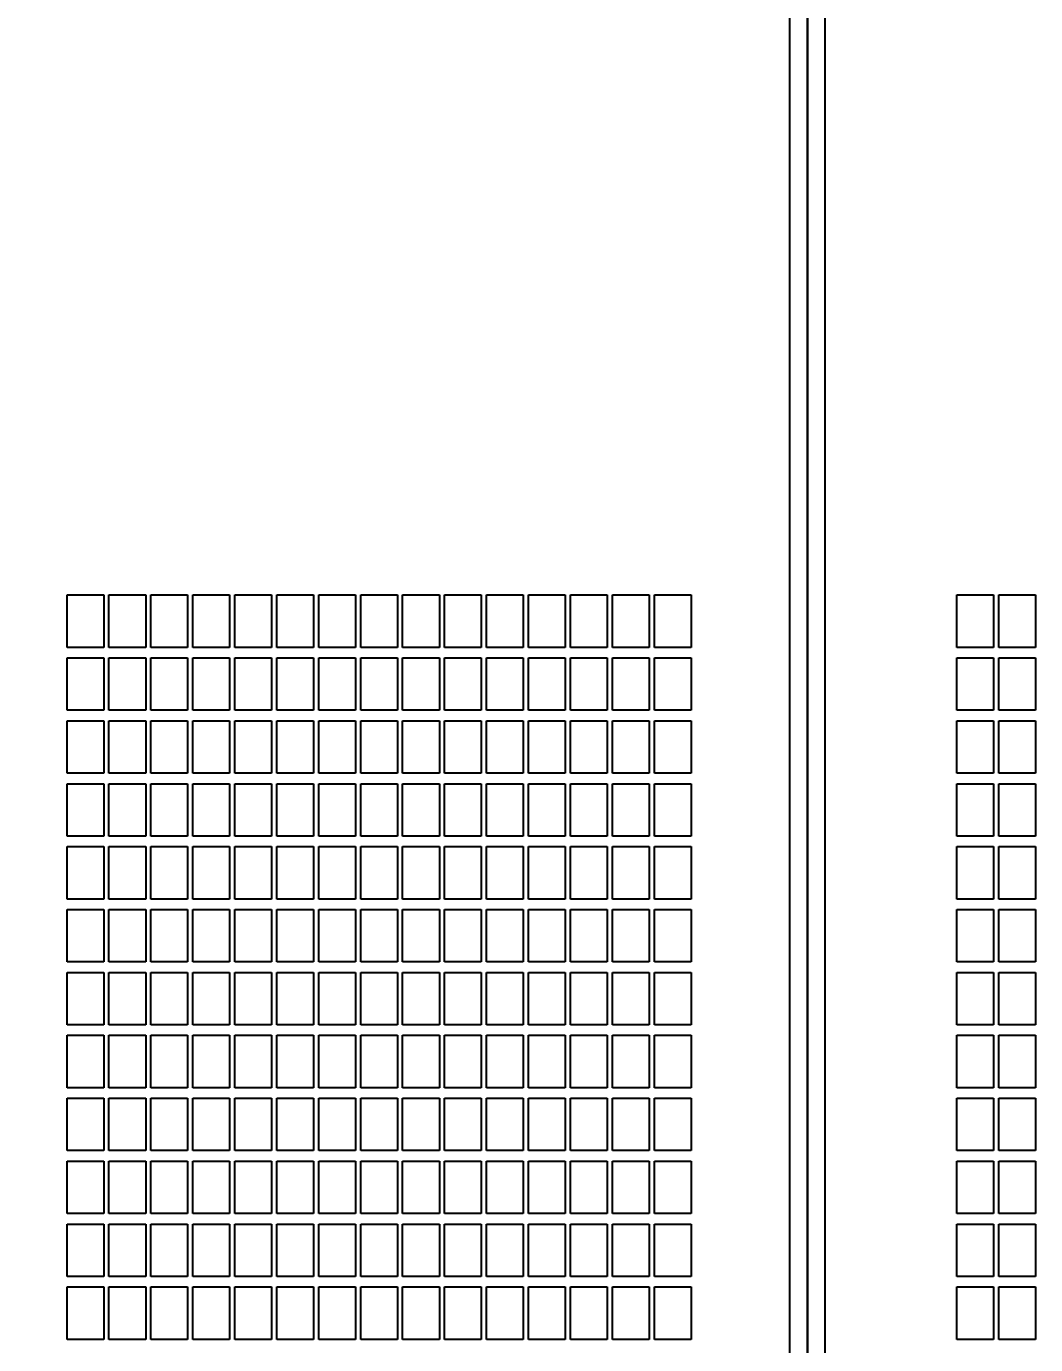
# Model space of a CAD drawing. Header units: inches. Extents: x 0 to 420, y 0 to 297.
# Drawn here: x 77.3 to 115.8, y 150.2 to 200.5 of the extents above; entities that cross this region are included whole.
import ezdxf
from ezdxf.enums import TextEntityAlignment as Align

# ---------------------------------------------------------------- set-up
doc = ezdxf.new("R2010")
doc.units = ezdxf.units.IN
doc.layers.add('Default', color=7, linetype='Continuous')
doc.layers.add('DV1_Default', color=7, linetype='Continuous')
doc.styles.add('SEACAD_seiso_ttf', font='seiso.ttf', dxfattribs={"height": 2})
doc.dimstyles.new('ISO', dxfattribs={"dimtxt": 2, "dimasz": 2, "dimexe": 1, "dimexo": 0, "dimgap": 1, "dimtad": 1, "dimlfac": 12.5, "dimtxsty": 'SEACAD_seiso_ttf', "dimblk1": '_SE_FILLED', "dimblk2": '_SE_FILLED', "dimsah": 1, "dimcen": 1, "dimclrd": 7, "dimclre": 7, "dimclrt": 7, "dimadec": 0, "dimazin": 0, "dimtfac": 1, "dimtmove": 0, "dimatfit": 3, "dimfxl": 1, "dimtolj": 1, "dimarcsym": 0})

# ---------------------------------------------------------------- blocks, each defined once
blk = doc.blocks.new('SE')
at = {"layer": 'DV1_Default', "color": 7, "linetype": 'Continuous', "ltscale": 25.4}
for p, q in [((107.109, 280.566), (107.109, 105.286)), ((107.109, 280.566), (107.109, 105.286)), ((107.109, 280.566), (107.109, 105.286)), ((107.109, 280.566), (107.109, 105.286)), ((107.109, 280.566), (107.109, 105.286)), ((107.109, 280.566), (107.109, 121.286)), ((107.109, 105.286), (107.109, 280.566)), ((107.109, 280.566), (107.109, 105.286)), ((107.109, 280.566), (107.109, 105.286)), ((107.109, 280.566), (107.109, 105.286)), ((107.109, 280.566), (107.109, 105.286)), ((107.109, 280.566), (107.109, 105.286)), ((107.109, 280.566), (107.109, 105.286)), ((107.109, 280.566), (107.109, 121.286)), ((107.109, 105.286), (107.109, 280.566)), ((107.109, 280.566), (107.109, 105.286)), ((107.109, 105.286), (107.109, 280.566)), ((107.109, 105.286), (107.109, 280.566)), ((107.109, 105.286), (107.109, 280.566)), ((107.109, 280.566), (107.109, 105.286)), ((107.109, 280.566), (107.109, 105.286)), ((107.109, 280.566), (107.109, 105.286)), ((107.109, 280.566), (107.109, 121.286)), ((107.109, 105.286), (107.109, 280.566)), ((107.109, 280.566), (107.109, 105.286)), ((107.109, 105.286), (107.109, 280.566)), ((107.109, 280.566), (107.109, 105.286)), ((107.109, 280.566), (107.109, 105.286)), ((107.109, 280.566), (107.109, 105.286)), ((107.109, 280.566), (107.109, 105.286)), ((107.109, 280.566), (107.109, 105.286)), ((107.109, 280.566), (107.109, 121.286)), ((107.109, 105.286), (107.109, 280.566)), ((107.109, 280.566), (107.109, 105.286)), ((107.109, 280.566), (107.109, 105.286)), ((107.109, 280.566), (107.109, 105.286)), ((107.109, 280.566), (107.109, 105.286)), ((107.109, 280.566), (107.109, 105.286)), ((107.109, 280.566), (107.109, 105.286)), ((107.109, 280.566), (107.109, 121.286)), ((107.109, 105.286), (107.109, 280.566)), ((107.109, 280.566), (107.109, 105.286)), ((107.109, 105.286), (107.109, 280.566)), ((107.109, 105.286), (107.109, 280.566)), ((107.109, 105.286), (107.109, 280.566)), ((107.109, 280.566), (107.109, 105.286)), ((107.109, 280.566), (107.109, 105.286)), ((107.109, 280.566), (107.109, 105.286)), ((107.109, 280.566), (107.109, 121.286)), ((107.109, 105.286), (107.109, 280.566)), ((107.109, 280.566), (107.109, 105.286)), ((107.109, 105.286), (107.109, 280.566)), ((106.429, 275.526), (106.429, 110.326)), ((107.789, 110.326), (107.789, 275.526)), ((107.109, 105.286), (107.109, 264.566)), ((107.109, 105.286), (107.109, 264.566)), ((107.109, 105.286), (107.109, 264.566)), ((107.109, 105.286), (107.109, 264.566)), ((107.109, 105.286), (107.109, 264.566)), ((107.109, 105.286), (107.109, 264.566)), ((107.109, 105.286), (107.109, 264.566)), ((107.109, 105.286), (107.109, 264.566)), ((107.109, 105.286), (107.109, 264.566)), ((107.109, 105.286), (107.109, 264.566)), ((107.109, 105.286), (107.109, 264.566)), ((107.109, 105.286), (107.109, 264.566)), ((107.109, 105.286), (107.109, 264.566)), ((107.109, 105.286), (107.109, 264.566)), ((107.109, 105.286), (107.109, 264.566)), ((107.109, 105.286), (107.109, 264.566)), ((107.109, 105.286), (107.109, 264.566)), ((107.109, 105.286), (107.109, 264.566)), ((107.109, 105.286), (107.109, 264.566)), ((107.109, 105.286), (107.109, 264.566)), ((107.109, 105.286), (107.109, 264.566)), ((107.109, 105.286), (107.109, 264.566)), ((107.109, 105.286), (107.109, 264.566)), ((107.109, 105.286), (107.109, 264.566)), ((107.109, 105.286), (107.109, 264.566)), ((107.109, 105.286), (107.109, 264.566)), ((107.109, 105.286), (107.109, 264.566)), ((107.109, 105.286), (107.109, 264.566)), ((107.109, 105.286), (107.109, 264.566)), ((107.109, 105.286), (107.109, 264.566)), ((107.109, 105.286), (107.109, 264.566)), ((107.109, 105.286), (107.109, 264.566)), ((107.109, 105.286), (107.109, 264.566)), ((107.109, 105.286), (107.109, 264.566)), ((107.109, 105.286), (107.109, 264.566)), ((107.109, 105.286), (107.109, 264.566)), ((107.109, 105.286), (107.109, 264.566)), ((107.109, 105.286), (107.109, 264.566)), ((78.869, 176.766), (78.869, 178.766)), ((78.869, 178.766), (80.269, 178.766)), ((80.269, 178.766), (80.269, 176.766)), ((80.469, 176.766), (80.469, 178.766)), ((80.469, 178.766), (81.869, 178.766)), ((81.869, 178.766), (81.869, 176.766)), ((82.069, 176.766), (82.069, 178.766)), ((82.069, 178.766), (83.469, 178.766)), ((83.469, 178.766), (83.469, 176.766)), ((83.669, 176.766), (83.669, 178.766)), ((83.669, 178.766), (85.069, 178.766)), ((85.069, 178.766), (85.069, 176.766)), ((85.269, 176.766), (85.269, 178.766)), ((85.269, 178.766), (86.669, 178.766)), ((86.669, 178.766), (86.669, 176.766)), ((86.869, 176.766), (86.869, 178.766)), ((86.869, 178.766), (88.269, 178.766)), ((88.269, 178.766), (88.269, 176.766)), ((88.469, 176.766), (88.469, 178.766)), ((88.469, 178.766), (89.869, 178.766)), ((89.869, 178.766), (89.869, 176.766)), ((90.069, 176.766), (90.069, 178.766)), ((90.069, 178.766), (91.469, 178.766)), ((91.469, 178.766), (91.469, 176.766)), ((91.669, 176.766), (91.669, 178.766)), ((91.669, 178.766), (93.069, 178.766)), ((93.069, 178.766), (93.069, 176.766)), ((93.269, 176.766), (93.269, 178.766)), ((93.269, 178.766), (94.669, 178.766)), ((94.669, 178.766), (94.669, 176.766)), ((94.869, 176.766), (94.869, 178.766)), ((94.869, 178.766), (96.269, 178.766)), ((96.269, 178.766), (96.269, 176.766)), ((96.469, 176.766), (96.469, 178.766)), ((96.469, 178.766), (97.869, 178.766)), ((97.869, 178.766), (97.869, 176.766)), ((98.069, 176.766), (98.069, 178.766)), ((98.069, 178.766), (99.469, 178.766)), ((99.469, 178.766), (99.469, 176.766)), ((99.669, 176.766), (99.669, 178.766)), ((99.669, 178.766), (101.069, 178.766)), ((101.069, 178.766), (101.069, 176.766)), ((101.269, 176.766), (101.269, 178.766)), ((101.269, 178.766), (102.669, 178.766)), ((102.669, 178.766), (102.669, 176.766)), ((112.809, 178.766), (114.209, 178.766)), ((112.809, 176.766), (112.809, 178.766)), ((114.209, 178.766), (114.209, 176.766)), ((114.409, 178.766), (115.809, 178.766)), ((114.409, 176.766), (114.409, 178.766)), ((115.809, 178.766), (115.809, 176.766)), ((80.269, 176.766), (78.869, 176.766)), ((81.869, 176.766), (80.469, 176.766)), ((83.469, 176.766), (82.069, 176.766)), ((85.069, 176.766), (83.669, 176.766)), ((86.669, 176.766), (85.269, 176.766)), ((88.269, 176.766), (86.869, 176.766)), ((89.869, 176.766), (88.469, 176.766)), ((91.469, 176.766), (90.069, 176.766)), ((93.069, 176.766), (91.669, 176.766)), ((94.669, 176.766), (93.269, 176.766)), ((96.269, 176.766), (94.869, 176.766)), ((97.869, 176.766), (96.469, 176.766)), ((99.469, 176.766), (98.069, 176.766)), ((101.069, 176.766), (99.669, 176.766)), ((102.669, 176.766), (101.269, 176.766)), ((114.209, 176.766), (112.809, 176.766)), ((115.809, 176.766), (114.409, 176.766)), ((78.869, 174.366), (78.869, 176.366)), ((78.869, 176.366), (80.269, 176.366)), ((80.269, 176.366), (80.269, 174.366)), ((80.469, 174.366), (80.469, 176.366)), ((80.469, 176.366), (81.869, 176.366)), ((81.869, 176.366), (81.869, 174.366)), ((82.069, 174.366), (82.069, 176.366)), ((82.069, 176.366), (83.469, 176.366)), ((83.469, 176.366), (83.469, 174.366)), ((83.669, 174.366), (83.669, 176.366)), ((83.669, 176.366), (85.069, 176.366)), ((85.069, 176.366), (85.069, 174.366)), ((85.269, 174.366), (85.269, 176.366)), ((85.269, 176.366), (86.669, 176.366)), ((86.669, 176.366), (86.669, 174.366)), ((86.869, 174.366), (86.869, 176.366)), ((86.869, 176.366), (88.269, 176.366)), ((88.269, 176.366), (88.269, 174.366)), ((88.469, 174.366), (88.469, 176.366)), ((88.469, 176.366), (89.869, 176.366)), ((89.869, 176.366), (89.869, 174.366)), ((90.069, 174.366), (90.069, 176.366)), ((90.069, 176.366), (91.469, 176.366)), ((91.469, 176.366), (91.469, 174.366)), ((91.669, 174.366), (91.669, 176.366)), ((91.669, 176.366), (93.069, 176.366)), ((93.069, 176.366), (93.069, 174.366)), ((93.269, 174.366), (93.269, 176.366)), ((93.269, 176.366), (94.669, 176.366)), ((94.669, 176.366), (94.669, 174.366)), ((94.869, 174.366), (94.869, 176.366)), ((94.869, 176.366), (96.269, 176.366)), ((96.269, 176.366), (96.269, 174.366)), ((96.469, 174.366), (96.469, 176.366)), ((96.469, 176.366), (97.869, 176.366)), ((97.869, 176.366), (97.869, 174.366)), ((98.069, 174.366), (98.069, 176.366)), ((98.069, 176.366), (99.469, 176.366)), ((99.469, 176.366), (99.469, 174.366)), ((99.669, 174.366), (99.669, 176.366)), ((99.669, 176.366), (101.069, 176.366)), ((101.069, 176.366), (101.069, 174.366)), ((101.269, 174.366), (101.269, 176.366)), ((101.269, 176.366), (102.669, 176.366)), ((102.669, 176.366), (102.669, 174.366)), ((112.809, 176.366), (114.209, 176.366)), ((112.809, 174.366), (112.809, 176.366)), ((114.209, 176.366), (114.209, 174.366)), ((114.409, 176.366), (115.809, 176.366)), ((114.409, 174.366), (114.409, 176.366)), ((115.809, 176.366), (115.809, 174.366)), ((80.269, 174.366), (78.869, 174.366)), ((81.869, 174.366), (80.469, 174.366)), ((83.469, 174.366), (82.069, 174.366)), ((85.069, 174.366), (83.669, 174.366)), ((86.669, 174.366), (85.269, 174.366)), ((88.269, 174.366), (86.869, 174.366)), ((89.869, 174.366), (88.469, 174.366)), ((91.469, 174.366), (90.069, 174.366)), ((93.069, 174.366), (91.669, 174.366)), ((94.669, 174.366), (93.269, 174.366)), ((96.269, 174.366), (94.869, 174.366)), ((97.869, 174.366), (96.469, 174.366)), ((99.469, 174.366), (98.069, 174.366)), ((101.069, 174.366), (99.669, 174.366)), ((102.669, 174.366), (101.269, 174.366)), ((114.209, 174.366), (112.809, 174.366)), ((115.809, 174.366), (114.409, 174.366)), ((78.869, 171.966), (78.869, 173.966)), ((78.869, 173.966), (80.269, 173.966)), ((80.269, 173.966), (80.269, 171.966)), ((80.469, 171.966), (80.469, 173.966)), ((80.469, 173.966), (81.869, 173.966)), ((81.869, 173.966), (81.869, 171.966)), ((82.069, 171.966), (82.069, 173.966)), ((82.069, 173.966), (83.469, 173.966)), ((83.469, 173.966), (83.469, 171.966)), ((83.669, 171.966), (83.669, 173.966)), ((83.669, 173.966), (85.069, 173.966)), ((85.069, 173.966), (85.069, 171.966)), ((85.269, 171.966), (85.269, 173.966)), ((85.269, 173.966), (86.669, 173.966)), ((86.669, 173.966), (86.669, 171.966)), ((86.869, 171.966), (86.869, 173.966)), ((86.869, 173.966), (88.269, 173.966)), ((88.269, 173.966), (88.269, 171.966)), ((88.469, 171.966), (88.469, 173.966)), ((88.469, 173.966), (89.869, 173.966)), ((89.869, 173.966), (89.869, 171.966)), ((90.069, 171.966), (90.069, 173.966)), ((90.069, 173.966), (91.469, 173.966)), ((91.469, 173.966), (91.469, 171.966)), ((91.669, 171.966), (91.669, 173.966)), ((91.669, 173.966), (93.069, 173.966)), ((93.069, 173.966), (93.069, 171.966)), ((93.269, 171.966), (93.269, 173.966)), ((93.269, 173.966), (94.669, 173.966)), ((94.669, 173.966), (94.669, 171.966)), ((94.869, 171.966), (94.869, 173.966)), ((94.869, 173.966), (96.269, 173.966)), ((96.269, 173.966), (96.269, 171.966)), ((96.469, 171.966), (96.469, 173.966)), ((96.469, 173.966), (97.869, 173.966)), ((97.869, 173.966), (97.869, 171.966)), ((98.069, 171.966), (98.069, 173.966)), ((98.069, 173.966), (99.469, 173.966)), ((99.469, 173.966), (99.469, 171.966)), ((99.669, 171.966), (99.669, 173.966)), ((99.669, 173.966), (101.069, 173.966)), ((101.069, 173.966), (101.069, 171.966)), ((101.269, 171.966), (101.269, 173.966)), ((101.269, 173.966), (102.669, 173.966)), ((102.669, 173.966), (102.669, 171.966)), ((112.809, 173.966), (114.209, 173.966)), ((112.809, 171.966), (112.809, 173.966)), ((114.209, 173.966), (114.209, 171.966)), ((114.409, 173.966), (115.809, 173.966)), ((114.409, 171.966), (114.409, 173.966)), ((115.809, 173.966), (115.809, 171.966)), ((80.269, 171.966), (78.869, 171.966)), ((78.869, 169.566), (78.869, 171.566)), ((78.869, 171.566), (80.269, 171.566)), ((80.269, 171.566), (80.269, 169.566)), ((81.869, 171.966), (80.469, 171.966)), ((80.469, 169.566), (80.469, 171.566)), ((80.469, 171.566), (81.869, 171.566)), ((81.869, 171.566), (81.869, 169.566)), ((83.469, 171.966), (82.069, 171.966)), ((82.069, 169.566), (82.069, 171.566)), ((82.069, 171.566), (83.469, 171.566)), ((83.469, 171.566), (83.469, 169.566)), ((85.069, 171.966), (83.669, 171.966)), ((83.669, 169.566), (83.669, 171.566)), ((83.669, 171.566), (85.069, 171.566)), ((85.069, 171.566), (85.069, 169.566)), ((86.669, 171.966), (85.269, 171.966)), ((85.269, 169.566), (85.269, 171.566)), ((85.269, 171.566), (86.669, 171.566)), ((86.669, 171.566), (86.669, 169.566)), ((88.269, 171.966), (86.869, 171.966)), ((86.869, 169.566), (86.869, 171.566)), ((86.869, 171.566), (88.269, 171.566)), ((88.269, 171.566), (88.269, 169.566)), ((89.869, 171.966), (88.469, 171.966)), ((88.469, 169.566), (88.469, 171.566)), ((88.469, 171.566), (89.869, 171.566)), ((89.869, 171.566), (89.869, 169.566)), ((91.469, 171.966), (90.069, 171.966)), ((90.069, 169.566), (90.069, 171.566)), ((90.069, 171.566), (91.469, 171.566)), ((91.469, 171.566), (91.469, 169.566)), ((93.069, 171.966), (91.669, 171.966)), ((91.669, 169.566), (91.669, 171.566)), ((91.669, 171.566), (93.069, 171.566)), ((93.069, 171.566), (93.069, 169.566)), ((94.669, 171.966), (93.269, 171.966)), ((93.269, 169.566), (93.269, 171.566)), ((93.269, 171.566), (94.669, 171.566)), ((94.669, 171.566), (94.669, 169.566)), ((96.269, 171.966), (94.869, 171.966)), ((94.869, 169.566), (94.869, 171.566)), ((94.869, 171.566), (96.269, 171.566)), ((96.269, 171.566), (96.269, 169.566)), ((97.869, 171.966), (96.469, 171.966)), ((96.469, 169.566), (96.469, 171.566)), ((96.469, 171.566), (97.869, 171.566)), ((97.869, 171.566), (97.869, 169.566)), ((99.469, 171.966), (98.069, 171.966)), ((98.069, 169.566), (98.069, 171.566)), ((98.069, 171.566), (99.469, 171.566)), ((99.469, 171.566), (99.469, 169.566)), ((101.069, 171.966), (99.669, 171.966)), ((99.669, 169.566), (99.669, 171.566)), ((99.669, 171.566), (101.069, 171.566)), ((101.069, 171.566), (101.069, 169.566)), ((102.669, 171.966), (101.269, 171.966)), ((101.269, 169.566), (101.269, 171.566)), ((101.269, 171.566), (102.669, 171.566)), ((102.669, 171.566), (102.669, 169.566)), ((114.209, 171.966), (112.809, 171.966)), ((112.809, 171.566), (114.209, 171.566)), ((112.809, 169.566), (112.809, 171.566)), ((114.209, 171.566), (114.209, 169.566)), ((115.809, 171.966), (114.409, 171.966)), ((114.409, 171.566), (115.809, 171.566)), ((114.409, 169.566), (114.409, 171.566)), ((115.809, 171.566), (115.809, 169.566)), ((80.269, 169.566), (78.869, 169.566)), ((81.869, 169.566), (80.469, 169.566)), ((83.469, 169.566), (82.069, 169.566)), ((85.069, 169.566), (83.669, 169.566)), ((86.669, 169.566), (85.269, 169.566)), ((88.269, 169.566), (86.869, 169.566)), ((89.869, 169.566), (88.469, 169.566)), ((91.469, 169.566), (90.069, 169.566)), ((93.069, 169.566), (91.669, 169.566)), ((94.669, 169.566), (93.269, 169.566)), ((96.269, 169.566), (94.869, 169.566)), ((97.869, 169.566), (96.469, 169.566)), ((99.469, 169.566), (98.069, 169.566)), ((101.069, 169.566), (99.669, 169.566)), ((102.669, 169.566), (101.269, 169.566)), ((114.209, 169.566), (112.809, 169.566)), ((115.809, 169.566), (114.409, 169.566)), ((78.869, 167.166), (78.869, 169.166)), ((78.869, 169.166), (80.269, 169.166)), ((80.269, 169.166), (80.269, 167.166)), ((80.469, 167.166), (80.469, 169.166)), ((80.469, 169.166), (81.869, 169.166)), ((81.869, 169.166), (81.869, 167.166)), ((82.069, 167.166), (82.069, 169.166)), ((82.069, 169.166), (83.469, 169.166)), ((83.469, 169.166), (83.469, 167.166)), ((83.669, 167.166), (83.669, 169.166)), ((83.669, 169.166), (85.069, 169.166)), ((85.069, 169.166), (85.069, 167.166)), ((85.269, 167.166), (85.269, 169.166)), ((85.269, 169.166), (86.669, 169.166)), ((86.669, 169.166), (86.669, 167.166)), ((86.869, 167.166), (86.869, 169.166)), ((86.869, 169.166), (88.269, 169.166)), ((88.269, 169.166), (88.269, 167.166)), ((88.469, 167.166), (88.469, 169.166)), ((88.469, 169.166), (89.869, 169.166)), ((89.869, 169.166), (89.869, 167.166)), ((90.069, 167.166), (90.069, 169.166)), ((90.069, 169.166), (91.469, 169.166)), ((91.469, 169.166), (91.469, 167.166)), ((91.669, 167.166), (91.669, 169.166)), ((91.669, 169.166), (93.069, 169.166)), ((93.069, 169.166), (93.069, 167.166)), ((93.269, 167.166), (93.269, 169.166)), ((93.269, 169.166), (94.669, 169.166)), ((94.669, 169.166), (94.669, 167.166)), ((94.869, 167.166), (94.869, 169.166)), ((94.869, 169.166), (96.269, 169.166)), ((96.269, 169.166), (96.269, 167.166)), ((96.469, 167.166), (96.469, 169.166)), ((96.469, 169.166), (97.869, 169.166)), ((97.869, 169.166), (97.869, 167.166)), ((98.069, 167.166), (98.069, 169.166)), ((98.069, 169.166), (99.469, 169.166)), ((99.469, 169.166), (99.469, 167.166)), ((99.669, 167.166), (99.669, 169.166)), ((99.669, 169.166), (101.069, 169.166)), ((101.069, 169.166), (101.069, 167.166)), ((101.269, 167.166), (101.269, 169.166)), ((101.269, 169.166), (102.669, 169.166)), ((102.669, 169.166), (102.669, 167.166)), ((112.809, 169.166), (114.209, 169.166)), ((112.809, 167.166), (112.809, 169.166)), ((114.209, 169.166), (114.209, 167.166)), ((114.409, 169.166), (115.809, 169.166)), ((114.409, 167.166), (114.409, 169.166)), ((115.809, 169.166), (115.809, 167.166)), ((80.269, 167.166), (78.869, 167.166)), ((81.869, 167.166), (80.469, 167.166)), ((83.469, 167.166), (82.069, 167.166)), ((85.069, 167.166), (83.669, 167.166)), ((86.669, 167.166), (85.269, 167.166)), ((88.269, 167.166), (86.869, 167.166)), ((89.869, 167.166), (88.469, 167.166)), ((91.469, 167.166), (90.069, 167.166)), ((93.069, 167.166), (91.669, 167.166)), ((94.669, 167.166), (93.269, 167.166)), ((96.269, 167.166), (94.869, 167.166)), ((97.869, 167.166), (96.469, 167.166)), ((99.469, 167.166), (98.069, 167.166)), ((101.069, 167.166), (99.669, 167.166)), ((102.669, 167.166), (101.269, 167.166)), ((114.209, 167.166), (112.809, 167.166)), ((115.809, 167.166), (114.409, 167.166)), ((78.869, 164.766), (78.869, 166.766)), ((78.869, 166.766), (80.269, 166.766)), ((80.269, 166.766), (80.269, 164.766)), ((80.469, 164.766), (80.469, 166.766)), ((80.469, 166.766), (81.869, 166.766)), ((81.869, 166.766), (81.869, 164.766)), ((82.069, 164.766), (82.069, 166.766)), ((82.069, 166.766), (83.469, 166.766)), ((83.469, 166.766), (83.469, 164.766)), ((83.669, 164.766), (83.669, 166.766)), ((83.669, 166.766), (85.069, 166.766)), ((85.069, 166.766), (85.069, 164.766)), ((85.269, 164.766), (85.269, 166.766)), ((85.269, 166.766), (86.669, 166.766)), ((86.669, 166.766), (86.669, 164.766)), ((86.869, 164.766), (86.869, 166.766)), ((86.869, 166.766), (88.269, 166.766)), ((88.269, 166.766), (88.269, 164.766)), ((88.469, 164.766), (88.469, 166.766)), ((88.469, 166.766), (89.869, 166.766)), ((89.869, 166.766), (89.869, 164.766)), ((90.069, 164.766), (90.069, 166.766)), ((90.069, 166.766), (91.469, 166.766)), ((91.469, 166.766), (91.469, 164.766)), ((91.669, 164.766), (91.669, 166.766)), ((91.669, 166.766), (93.069, 166.766)), ((93.069, 166.766), (93.069, 164.766)), ((93.269, 164.766), (93.269, 166.766)), ((93.269, 166.766), (94.669, 166.766)), ((94.669, 166.766), (94.669, 164.766)), ((94.869, 164.766), (94.869, 166.766)), ((94.869, 166.766), (96.269, 166.766)), ((96.269, 166.766), (96.269, 164.766)), ((96.469, 164.766), (96.469, 166.766)), ((96.469, 166.766), (97.869, 166.766)), ((97.869, 166.766), (97.869, 164.766)), ((98.069, 164.766), (98.069, 166.766)), ((98.069, 166.766), (99.469, 166.766)), ((99.469, 166.766), (99.469, 164.766)), ((99.669, 164.766), (99.669, 166.766)), ((99.669, 166.766), (101.069, 166.766)), ((101.069, 166.766), (101.069, 164.766)), ((101.269, 164.766), (101.269, 166.766)), ((101.269, 166.766), (102.669, 166.766)), ((102.669, 166.766), (102.669, 164.766)), ((112.809, 166.766), (114.209, 166.766)), ((112.809, 164.766), (112.809, 166.766)), ((114.209, 166.766), (114.209, 164.766)), ((114.409, 166.766), (115.809, 166.766)), ((114.409, 164.766), (114.409, 166.766)), ((115.809, 166.766), (115.809, 164.766)), ((80.269, 164.766), (78.869, 164.766)), ((81.869, 164.766), (80.469, 164.766)), ((83.469, 164.766), (82.069, 164.766)), ((85.069, 164.766), (83.669, 164.766)), ((86.669, 164.766), (85.269, 164.766)), ((88.269, 164.766), (86.869, 164.766)), ((89.869, 164.766), (88.469, 164.766)), ((91.469, 164.766), (90.069, 164.766)), ((93.069, 164.766), (91.669, 164.766)), ((94.669, 164.766), (93.269, 164.766)), ((96.269, 164.766), (94.869, 164.766)), ((97.869, 164.766), (96.469, 164.766)), ((99.469, 164.766), (98.069, 164.766)), ((101.069, 164.766), (99.669, 164.766)), ((102.669, 164.766), (101.269, 164.766)), ((114.209, 164.766), (112.809, 164.766)), ((115.809, 164.766), (114.409, 164.766)), ((78.869, 162.366), (78.869, 164.366)), ((78.869, 164.366), (80.269, 164.366)), ((80.269, 164.366), (80.269, 162.366)), ((80.469, 162.366), (80.469, 164.366)), ((80.469, 164.366), (81.869, 164.366)), ((81.869, 164.366), (81.869, 162.366)), ((82.069, 162.366), (82.069, 164.366)), ((82.069, 164.366), (83.469, 164.366)), ((83.469, 164.366), (83.469, 162.366)), ((83.669, 162.366), (83.669, 164.366)), ((83.669, 164.366), (85.069, 164.366)), ((85.069, 164.366), (85.069, 162.366)), ((85.269, 162.366), (85.269, 164.366)), ((85.269, 164.366), (86.669, 164.366)), ((86.669, 164.366), (86.669, 162.366)), ((86.869, 162.366), (86.869, 164.366)), ((86.869, 164.366), (88.269, 164.366)), ((88.269, 164.366), (88.269, 162.366)), ((88.469, 162.366), (88.469, 164.366)), ((88.469, 164.366), (89.869, 164.366)), ((89.869, 164.366), (89.869, 162.366)), ((90.069, 162.366), (90.069, 164.366)), ((90.069, 164.366), (91.469, 164.366)), ((91.469, 164.366), (91.469, 162.366)), ((91.669, 162.366), (91.669, 164.366)), ((91.669, 164.366), (93.069, 164.366)), ((93.069, 164.366), (93.069, 162.366)), ((93.269, 162.366), (93.269, 164.366)), ((93.269, 164.366), (94.669, 164.366)), ((94.669, 164.366), (94.669, 162.366)), ((94.869, 162.366), (94.869, 164.366)), ((94.869, 164.366), (96.269, 164.366)), ((96.269, 164.366), (96.269, 162.366)), ((96.469, 162.366), (96.469, 164.366)), ((96.469, 164.366), (97.869, 164.366)), ((97.869, 164.366), (97.869, 162.366)), ((98.069, 162.366), (98.069, 164.366)), ((98.069, 164.366), (99.469, 164.366)), ((99.469, 164.366), (99.469, 162.366)), ((99.669, 162.366), (99.669, 164.366)), ((99.669, 164.366), (101.069, 164.366)), ((101.069, 164.366), (101.069, 162.366)), ((101.269, 162.366), (101.269, 164.366)), ((101.269, 164.366), (102.669, 164.366)), ((102.669, 164.366), (102.669, 162.366)), ((112.809, 164.366), (114.209, 164.366)), ((112.809, 162.366), (112.809, 164.366)), ((114.209, 164.366), (114.209, 162.366)), ((114.409, 164.366), (115.809, 164.366)), ((114.409, 162.366), (114.409, 164.366)), ((115.809, 164.366), (115.809, 162.366)), ((80.269, 162.366), (78.869, 162.366)), ((78.869, 159.966), (78.869, 161.966)), ((78.869, 161.966), (80.269, 161.966)), ((80.269, 161.966), (80.269, 159.966)), ((81.869, 162.366), (80.469, 162.366)), ((80.469, 159.966), (80.469, 161.966)), ((80.469, 161.966), (81.869, 161.966)), ((81.869, 161.966), (81.869, 159.966)), ((83.469, 162.366), (82.069, 162.366)), ((82.069, 159.966), (82.069, 161.966)), ((82.069, 161.966), (83.469, 161.966)), ((83.469, 161.966), (83.469, 159.966)), ((85.069, 162.366), (83.669, 162.366)), ((83.669, 159.966), (83.669, 161.966)), ((83.669, 161.966), (85.069, 161.966)), ((85.069, 161.966), (85.069, 159.966)), ((86.669, 162.366), (85.269, 162.366)), ((85.269, 159.966), (85.269, 161.966)), ((85.269, 161.966), (86.669, 161.966)), ((86.669, 161.966), (86.669, 159.966)), ((88.269, 162.366), (86.869, 162.366)), ((86.869, 159.966), (86.869, 161.966)), ((86.869, 161.966), (88.269, 161.966)), ((88.269, 161.966), (88.269, 159.966)), ((89.869, 162.366), (88.469, 162.366)), ((88.469, 159.966), (88.469, 161.966)), ((88.469, 161.966), (89.869, 161.966)), ((89.869, 161.966), (89.869, 159.966)), ((91.469, 162.366), (90.069, 162.366)), ((90.069, 159.966), (90.069, 161.966)), ((90.069, 161.966), (91.469, 161.966)), ((91.469, 161.966), (91.469, 159.966)), ((93.069, 162.366), (91.669, 162.366)), ((91.669, 159.966), (91.669, 161.966)), ((91.669, 161.966), (93.069, 161.966)), ((93.069, 161.966), (93.069, 159.966)), ((94.669, 162.366), (93.269, 162.366)), ((93.269, 159.966), (93.269, 161.966)), ((93.269, 161.966), (94.669, 161.966)), ((94.669, 161.966), (94.669, 159.966)), ((96.269, 162.366), (94.869, 162.366)), ((94.869, 159.966), (94.869, 161.966)), ((94.869, 161.966), (96.269, 161.966)), ((96.269, 161.966), (96.269, 159.966)), ((97.869, 162.366), (96.469, 162.366)), ((96.469, 159.966), (96.469, 161.966)), ((96.469, 161.966), (97.869, 161.966)), ((97.869, 161.966), (97.869, 159.966)), ((99.469, 162.366), (98.069, 162.366)), ((98.069, 159.966), (98.069, 161.966)), ((98.069, 161.966), (99.469, 161.966)), ((99.469, 161.966), (99.469, 159.966)), ((101.069, 162.366), (99.669, 162.366)), ((99.669, 159.966), (99.669, 161.966)), ((99.669, 161.966), (101.069, 161.966)), ((101.069, 161.966), (101.069, 159.966)), ((102.669, 162.366), (101.269, 162.366)), ((101.269, 159.966), (101.269, 161.966)), ((101.269, 161.966), (102.669, 161.966)), ((102.669, 161.966), (102.669, 159.966)), ((114.209, 162.366), (112.809, 162.366)), ((112.809, 161.966), (114.209, 161.966)), ((112.809, 159.966), (112.809, 161.966)), ((114.209, 161.966), (114.209, 159.966)), ((115.809, 162.366), (114.409, 162.366)), ((114.409, 161.966), (115.809, 161.966)), ((114.409, 159.966), (114.409, 161.966)), ((115.809, 161.966), (115.809, 159.966)), ((80.269, 159.966), (78.869, 159.966)), ((81.869, 159.966), (80.469, 159.966)), ((83.469, 159.966), (82.069, 159.966)), ((85.069, 159.966), (83.669, 159.966)), ((86.669, 159.966), (85.269, 159.966)), ((88.269, 159.966), (86.869, 159.966)), ((89.869, 159.966), (88.469, 159.966)), ((91.469, 159.966), (90.069, 159.966)), ((93.069, 159.966), (91.669, 159.966)), ((94.669, 159.966), (93.269, 159.966)), ((96.269, 159.966), (94.869, 159.966)), ((97.869, 159.966), (96.469, 159.966)), ((99.469, 159.966), (98.069, 159.966)), ((101.069, 159.966), (99.669, 159.966)), ((102.669, 159.966), (101.269, 159.966)), ((114.209, 159.966), (112.809, 159.966)), ((115.809, 159.966), (114.409, 159.966)), ((78.869, 157.566), (78.869, 159.566)), ((78.869, 159.566), (80.269, 159.566)), ((80.269, 159.566), (80.269, 157.566)), ((80.469, 157.566), (80.469, 159.566)), ((80.469, 159.566), (81.869, 159.566)), ((81.869, 159.566), (81.869, 157.566)), ((82.069, 157.566), (82.069, 159.566)), ((82.069, 159.566), (83.469, 159.566)), ((83.469, 159.566), (83.469, 157.566)), ((83.669, 157.566), (83.669, 159.566)), ((83.669, 159.566), (85.069, 159.566)), ((85.069, 159.566), (85.069, 157.566)), ((85.269, 157.566), (85.269, 159.566)), ((85.269, 159.566), (86.669, 159.566)), ((86.669, 159.566), (86.669, 157.566)), ((86.869, 157.566), (86.869, 159.566)), ((86.869, 159.566), (88.269, 159.566)), ((88.269, 159.566), (88.269, 157.566)), ((88.469, 157.566), (88.469, 159.566)), ((88.469, 159.566), (89.869, 159.566)), ((89.869, 159.566), (89.869, 157.566)), ((90.069, 157.566), (90.069, 159.566)), ((90.069, 159.566), (91.469, 159.566)), ((91.469, 159.566), (91.469, 157.566)), ((91.669, 157.566), (91.669, 159.566)), ((91.669, 159.566), (93.069, 159.566)), ((93.069, 159.566), (93.069, 157.566)), ((93.269, 157.566), (93.269, 159.566)), ((93.269, 159.566), (94.669, 159.566)), ((94.669, 159.566), (94.669, 157.566)), ((94.869, 157.566), (94.869, 159.566)), ((94.869, 159.566), (96.269, 159.566)), ((96.269, 159.566), (96.269, 157.566)), ((96.469, 157.566), (96.469, 159.566)), ((96.469, 159.566), (97.869, 159.566)), ((97.869, 159.566), (97.869, 157.566)), ((98.069, 157.566), (98.069, 159.566)), ((98.069, 159.566), (99.469, 159.566)), ((99.469, 159.566), (99.469, 157.566)), ((99.669, 157.566), (99.669, 159.566)), ((99.669, 159.566), (101.069, 159.566)), ((101.069, 159.566), (101.069, 157.566)), ((101.269, 157.566), (101.269, 159.566)), ((101.269, 159.566), (102.669, 159.566)), ((102.669, 159.566), (102.669, 157.566)), ((112.809, 159.566), (114.209, 159.566)), ((112.809, 157.566), (112.809, 159.566)), ((114.209, 159.566), (114.209, 157.566)), ((114.409, 159.566), (115.809, 159.566)), ((114.409, 157.566), (114.409, 159.566)), ((115.809, 159.566), (115.809, 157.566)), ((80.269, 157.566), (78.869, 157.566)), ((81.869, 157.566), (80.469, 157.566)), ((83.469, 157.566), (82.069, 157.566)), ((85.069, 157.566), (83.669, 157.566)), ((86.669, 157.566), (85.269, 157.566)), ((88.269, 157.566), (86.869, 157.566)), ((89.869, 157.566), (88.469, 157.566)), ((91.469, 157.566), (90.069, 157.566)), ((93.069, 157.566), (91.669, 157.566)), ((94.669, 157.566), (93.269, 157.566)), ((96.269, 157.566), (94.869, 157.566)), ((97.869, 157.566), (96.469, 157.566)), ((99.469, 157.566), (98.069, 157.566)), ((101.069, 157.566), (99.669, 157.566)), ((102.669, 157.566), (101.269, 157.566)), ((114.209, 157.566), (112.809, 157.566)), ((115.809, 157.566), (114.409, 157.566)), ((78.869, 155.166), (78.869, 157.166)), ((78.869, 157.166), (80.269, 157.166)), ((80.269, 157.166), (80.269, 155.166)), ((80.469, 155.166), (80.469, 157.166)), ((80.469, 157.166), (81.869, 157.166)), ((81.869, 157.166), (81.869, 155.166)), ((82.069, 155.166), (82.069, 157.166)), ((82.069, 157.166), (83.469, 157.166)), ((83.469, 157.166), (83.469, 155.166)), ((83.669, 155.166), (83.669, 157.166)), ((83.669, 157.166), (85.069, 157.166)), ((85.069, 157.166), (85.069, 155.166)), ((85.269, 155.166), (85.269, 157.166)), ((85.269, 157.166), (86.669, 157.166)), ((86.669, 157.166), (86.669, 155.166)), ((86.869, 155.166), (86.869, 157.166)), ((86.869, 157.166), (88.269, 157.166)), ((88.269, 157.166), (88.269, 155.166)), ((88.469, 155.166), (88.469, 157.166)), ((88.469, 157.166), (89.869, 157.166)), ((89.869, 157.166), (89.869, 155.166)), ((90.069, 155.166), (90.069, 157.166)), ((90.069, 157.166), (91.469, 157.166)), ((91.469, 157.166), (91.469, 155.166)), ((91.669, 155.166), (91.669, 157.166)), ((91.669, 157.166), (93.069, 157.166)), ((93.069, 157.166), (93.069, 155.166)), ((93.269, 155.166), (93.269, 157.166)), ((93.269, 157.166), (94.669, 157.166)), ((94.669, 157.166), (94.669, 155.166)), ((94.869, 155.166), (94.869, 157.166)), ((94.869, 157.166), (96.269, 157.166)), ((96.269, 157.166), (96.269, 155.166)), ((96.469, 155.166), (96.469, 157.166)), ((96.469, 157.166), (97.869, 157.166)), ((97.869, 157.166), (97.869, 155.166)), ((98.069, 155.166), (98.069, 157.166)), ((98.069, 157.166), (99.469, 157.166)), ((99.469, 157.166), (99.469, 155.166)), ((99.669, 155.166), (99.669, 157.166)), ((99.669, 157.166), (101.069, 157.166)), ((101.069, 157.166), (101.069, 155.166)), ((101.269, 155.166), (101.269, 157.166)), ((101.269, 157.166), (102.669, 157.166)), ((102.669, 157.166), (102.669, 155.166)), ((112.809, 157.166), (114.209, 157.166)), ((112.809, 155.166), (112.809, 157.166)), ((114.209, 157.166), (114.209, 155.166)), ((114.409, 157.166), (115.809, 157.166)), ((114.409, 155.166), (114.409, 157.166)), ((115.809, 157.166), (115.809, 155.166)), ((80.269, 155.166), (78.869, 155.166)), ((81.869, 155.166), (80.469, 155.166)), ((83.469, 155.166), (82.069, 155.166)), ((85.069, 155.166), (83.669, 155.166)), ((86.669, 155.166), (85.269, 155.166)), ((88.269, 155.166), (86.869, 155.166)), ((89.869, 155.166), (88.469, 155.166)), ((91.469, 155.166), (90.069, 155.166)), ((93.069, 155.166), (91.669, 155.166)), ((94.669, 155.166), (93.269, 155.166)), ((96.269, 155.166), (94.869, 155.166)), ((97.869, 155.166), (96.469, 155.166)), ((99.469, 155.166), (98.069, 155.166)), ((101.069, 155.166), (99.669, 155.166)), ((102.669, 155.166), (101.269, 155.166)), ((114.209, 155.166), (112.809, 155.166)), ((115.809, 155.166), (114.409, 155.166)), ((78.869, 152.766), (78.869, 154.766)), ((78.869, 154.766), (80.269, 154.766)), ((80.269, 154.766), (80.269, 152.766)), ((80.469, 152.766), (80.469, 154.766)), ((80.469, 154.766), (81.869, 154.766)), ((81.869, 154.766), (81.869, 152.766)), ((82.069, 152.766), (82.069, 154.766)), ((82.069, 154.766), (83.469, 154.766)), ((83.469, 154.766), (83.469, 152.766)), ((83.669, 152.766), (83.669, 154.766)), ((83.669, 154.766), (85.069, 154.766)), ((85.069, 154.766), (85.069, 152.766)), ((85.269, 152.766), (85.269, 154.766)), ((85.269, 154.766), (86.669, 154.766)), ((86.669, 154.766), (86.669, 152.766)), ((86.869, 152.766), (86.869, 154.766)), ((86.869, 154.766), (88.269, 154.766)), ((88.269, 154.766), (88.269, 152.766)), ((88.469, 152.766), (88.469, 154.766)), ((88.469, 154.766), (89.869, 154.766)), ((89.869, 154.766), (89.869, 152.766)), ((90.069, 152.766), (90.069, 154.766)), ((90.069, 154.766), (91.469, 154.766)), ((91.469, 154.766), (91.469, 152.766)), ((91.669, 152.766), (91.669, 154.766)), ((91.669, 154.766), (93.069, 154.766)), ((93.069, 154.766), (93.069, 152.766)), ((93.269, 152.766), (93.269, 154.766)), ((93.269, 154.766), (94.669, 154.766)), ((94.669, 154.766), (94.669, 152.766)), ((94.869, 152.766), (94.869, 154.766)), ((94.869, 154.766), (96.269, 154.766)), ((96.269, 154.766), (96.269, 152.766)), ((96.469, 152.766), (96.469, 154.766)), ((96.469, 154.766), (97.869, 154.766)), ((97.869, 154.766), (97.869, 152.766)), ((98.069, 152.766), (98.069, 154.766)), ((98.069, 154.766), (99.469, 154.766)), ((99.469, 154.766), (99.469, 152.766)), ((99.669, 152.766), (99.669, 154.766)), ((99.669, 154.766), (101.069, 154.766)), ((101.069, 154.766), (101.069, 152.766)), ((101.269, 152.766), (101.269, 154.766)), ((101.269, 154.766), (102.669, 154.766)), ((102.669, 154.766), (102.669, 152.766)), ((112.809, 154.766), (114.209, 154.766)), ((112.809, 152.766), (112.809, 154.766)), ((114.209, 154.766), (114.209, 152.766)), ((114.409, 154.766), (115.809, 154.766)), ((114.409, 152.766), (114.409, 154.766)), ((115.809, 154.766), (115.809, 152.766)), ((80.269, 152.766), (78.869, 152.766)), ((81.869, 152.766), (80.469, 152.766)), ((83.469, 152.766), (82.069, 152.766)), ((85.069, 152.766), (83.669, 152.766)), ((86.669, 152.766), (85.269, 152.766)), ((88.269, 152.766), (86.869, 152.766)), ((89.869, 152.766), (88.469, 152.766)), ((91.469, 152.766), (90.069, 152.766)), ((93.069, 152.766), (91.669, 152.766)), ((94.669, 152.766), (93.269, 152.766)), ((96.269, 152.766), (94.869, 152.766)), ((97.869, 152.766), (96.469, 152.766)), ((99.469, 152.766), (98.069, 152.766)), ((101.069, 152.766), (99.669, 152.766)), ((102.669, 152.766), (101.269, 152.766)), ((114.209, 152.766), (112.809, 152.766)), ((115.809, 152.766), (114.409, 152.766)), ((78.869, 150.366), (78.869, 152.366)), ((78.869, 152.366), (80.269, 152.366)), ((80.269, 152.366), (80.269, 150.366)), ((80.469, 150.366), (80.469, 152.366)), ((80.469, 152.366), (81.869, 152.366)), ((81.869, 152.366), (81.869, 150.366)), ((82.069, 150.366), (82.069, 152.366)), ((82.069, 152.366), (83.469, 152.366)), ((83.469, 152.366), (83.469, 150.366)), ((83.669, 150.366), (83.669, 152.366)), ((83.669, 152.366), (85.069, 152.366)), ((85.069, 152.366), (85.069, 150.366)), ((85.269, 150.366), (85.269, 152.366)), ((85.269, 152.366), (86.669, 152.366)), ((86.669, 152.366), (86.669, 150.366)), ((86.869, 150.366), (86.869, 152.366)), ((86.869, 152.366), (88.269, 152.366)), ((88.269, 152.366), (88.269, 150.366)), ((88.469, 150.366), (88.469, 152.366)), ((88.469, 152.366), (89.869, 152.366)), ((89.869, 152.366), (89.869, 150.366)), ((90.069, 150.366), (90.069, 152.366)), ((90.069, 152.366), (91.469, 152.366)), ((91.469, 152.366), (91.469, 150.366)), ((91.669, 150.366), (91.669, 152.366)), ((91.669, 152.366), (93.069, 152.366)), ((93.069, 152.366), (93.069, 150.366)), ((93.269, 150.366), (93.269, 152.366)), ((93.269, 152.366), (94.669, 152.366)), ((94.669, 152.366), (94.669, 150.366)), ((94.869, 150.366), (94.869, 152.366)), ((94.869, 152.366), (96.269, 152.366)), ((96.269, 152.366), (96.269, 150.366)), ((96.469, 150.366), (96.469, 152.366)), ((96.469, 152.366), (97.869, 152.366)), ((97.869, 152.366), (97.869, 150.366)), ((98.069, 150.366), (98.069, 152.366)), ((98.069, 152.366), (99.469, 152.366)), ((99.469, 152.366), (99.469, 150.366)), ((99.669, 150.366), (99.669, 152.366)), ((99.669, 152.366), (101.069, 152.366)), ((101.069, 152.366), (101.069, 150.366)), ((101.269, 150.366), (101.269, 152.366)), ((101.269, 152.366), (102.669, 152.366)), ((102.669, 152.366), (102.669, 150.366)), ((112.809, 152.366), (114.209, 152.366)), ((112.809, 150.366), (112.809, 152.366)), ((114.209, 152.366), (114.209, 150.366)), ((114.409, 152.366), (115.809, 152.366)), ((114.409, 150.366), (114.409, 152.366)), ((115.809, 152.366), (115.809, 150.366)), ((80.269, 150.366), (78.869, 150.366)), ((81.869, 150.366), (80.469, 150.366)), ((83.469, 150.366), (82.069, 150.366)), ((85.069, 150.366), (83.669, 150.366)), ((86.669, 150.366), (85.269, 150.366)), ((88.269, 150.366), (86.869, 150.366)), ((89.869, 150.366), (88.469, 150.366)), ((91.469, 150.366), (90.069, 150.366)), ((93.069, 150.366), (91.669, 150.366)), ((94.669, 150.366), (93.269, 150.366)), ((96.269, 150.366), (94.869, 150.366)), ((97.869, 150.366), (96.469, 150.366)), ((99.469, 150.366), (98.069, 150.366)), ((101.069, 150.366), (99.669, 150.366)), ((102.669, 150.366), (101.269, 150.366)), ((114.209, 150.366), (112.809, 150.366)), ((115.809, 150.366), (114.409, 150.366))]:
    blk.add_line(p, q, dxfattribs=at)
blk = doc.blocks.new('DMBLK1')
at = {"layer": 'Default', "linetype": 'Continuous', "ltscale": 25.4}
for points in [[(35.15, 278.926), (35.816, 278.926), (35.483, 280.926)], [(35.15, 106.926), (35.483, 104.926), (35.816, 106.926)]]:
    blk.add_hatch(color=7, dxfattribs=at).paths.add_polyline_path(points)
at = {"layer": 'Default', "color": 7, "linetype": 'Continuous', "ltscale": 25.4}
for p, q in [((107.467, 280.926), (34.483, 280.926)), ((35.483, 104.926), (35.483, 280.926)), ((109.469, 104.926), (34.483, 104.926))]:
    blk.add_line(p, q, dxfattribs=at)
at = {"layer": 'Default', "color": 7, "linetype": 'Continuous', "lineweight": 13, "ltscale": 25.4, "const_width": 0.00015}
for points in [[(35.15, 278.926), (35.483, 280.926), (35.816, 278.926), (35.15, 278.926)], [(35.15, 106.926), (35.483, 104.926), (35.816, 106.926), (35.15, 106.926)]]:
    blk.add_lwpolyline(points, close=True, dxfattribs=at)
at = {"layer": 'Default', "color": 7, "linetype": 'Continuous', "ltscale": 25.4, "style": 'SEACAD_seiso_ttf'}
blk.add_text('2200', height=2, rotation=90, dxfattribs=at).set_placement((32.983, 190.517), align=Align.TOP_LEFT)
blk = doc.blocks.new('_SE_FILLED')
blk.add_line((0, 0), (-1, 0))
blk.add_solid([(0, 0), (-1, -0.1665), (-1, 0.1665), (0, 0)])

msp = doc.modelspace()

# ---------------------------------------------------------------- block references
at = {"layer": 'Default'}
msp.add_blockref('SE', (0, 0), dxfattribs=at)

# ---------------------------------------------------------------- dimensions: what is measured, and where the dimension line sits
at = {"layer": 'Default', "color": 7, "linetype": 'Continuous', "ltscale": 25.4}
dim = msp.add_linear_dim(base=(35.48311, 280.92563), p1=(109.4694, 104.92564), p2=(107.46682, 280.92563), angle=90, text='\\A1;<>', dimstyle='ISO', dxfattribs=at)
dim.commit()
dim.dimension.update_dxf_attribs({"geometry": 'DMBLK1', "text_midpoint": (35.48311, 192.92563), "dimtype": 160})

doc.saveas('drawing.dxf')
